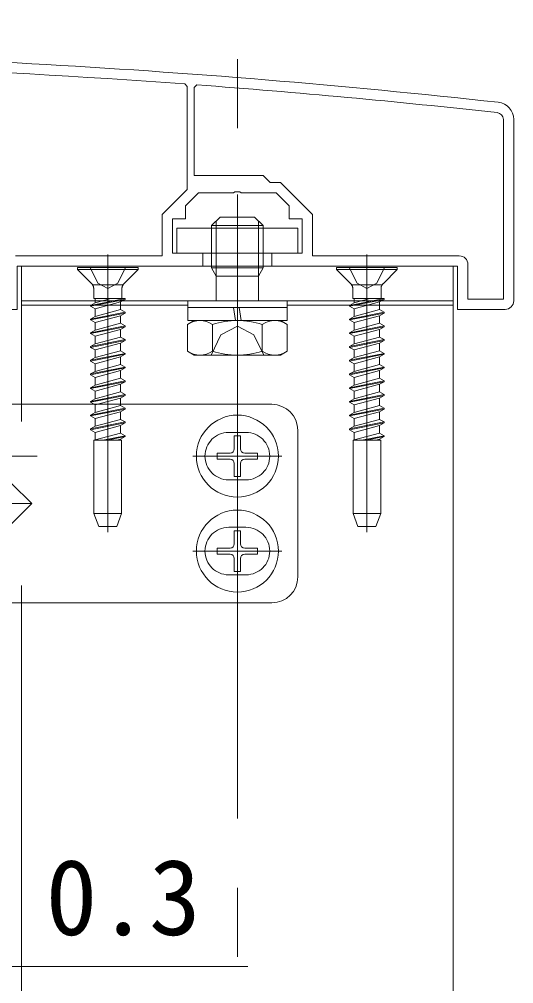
# Model space of a CAD drawing. Units: millimetres, scale not verified. Extents: x -990 to 990, y -1600 to 1603.
# Drawn here: x -746.3 to -689, y 898.5 to 1010.3 of the extents above; entities that cross this region are included whole.
import ezdxf
from ezdxf.enums import TextEntityAlignment as Align

# ---------------------------------------------------------------- set-up
doc = ezdxf.new("R2010")
doc.units = ezdxf.units.MM
doc.header["$LTSCALE"] = 8
doc.linetypes.add('CHAIN2', pattern=[12, 9, -1, 1, -1])
doc.linetypes.add('DASHED3', pattern=[4, 3, -1])
for name, color, linetype, lineweight in [('0-2_YKK_ZWAK', 2, 'Continuous', 9), ('0-3_YKK_11', 4, 'DASHED3', 9), ('0-4_YKK_12', 3, 'Continuous', 9), ('0-6_YKK_D', 6, 'Continuous', 9), ('0-7_YSS_K', 7, 'Continuous', 9)]:
    doc.layers.add(name, color=color, linetype=linetype, lineweight=lineweight)
doc.styles.add('ＭＳ ゴシック', font='')
doc.styles.get('ＭＳ ゴシック').set_extended_font_data('MS Gothic')

msp = doc.modelspace()

# ---------------------------------------------------------------- linework, layer by layer
at = {"layer": '0-2_YKK_ZWAK'}
for p, q in [((-746.001, 977.145), (-746.001, 965.645)), ((-726.751, 977.145), (-746.001, 977.145)), ((-696.001, 977.145), (-715.251, 977.145)), ((-696.001, 977.145), (-696.001, 561.645)), ((-746.001, 942.645), (-746.001, 590.645))]:
    msp.add_line(p, q, dxfattribs=at)
at = {"layer": '0-3_YKK_11', "linetype": 'CHAIN2'}
for p, q in [((-721.001, 968.524), (-721.001, 989.935)), ((-736.001, 982.995), (-736.001, 950.834)), ((-706.001, 982.995), (-706.001, 950.834)), ((-721.001, 954.495), (-721.001, 964.795)), ((-744.201, 959.645), (-767.801, 959.645)), ((-726.151, 959.645), (-715.851, 959.645)), ((-721.001, 943.495), (-721.001, 953.795)), ((-726.151, 948.645), (-715.851, 948.645))]:
    msp.add_line(p, q, dxfattribs=at)
at = {"layer": '0-3_YKK_11', "linetype": 'Continuous'}
for p, q in [((-724.001, 986.345), (-723.001, 987.345)), ((-723.461, 986.885), (-723.461, 986.045)), ((-719.001, 987.345), (-723.001, 987.345)), ((-718.001, 986.345), (-719.001, 987.345)), ((-718.541, 986.885), (-718.541, 986.045)), ((-724.001, 986.345), (-718.001, 986.345)), ((-724.001, 986.345), (-724.001, 986.045)), ((-718.001, 986.045), (-718.001, 986.345)), ((-724.001, 983.145), (-724.001, 981.645)), ((-723.461, 983.145), (-723.461, 981.645)), ((-718.541, 983.145), (-718.541, 981.645)), ((-718.001, 981.645), (-718.001, 983.145)), ((-746.001, 981.645), (-696.001, 981.645)), ((-746.001, 981.645), (-746.001, 977.645)), ((-696.001, 981.645), (-696.001, 977.645)), ((-746.001, 977.645), (-696.001, 977.645)), ((-746.001, 977.645), (-696.001, 977.645)), ((-715.251, 977.645), (-726.751, 977.645)), ((-696.001, 977.645), (-696.001, 977.145)), ((-726.751, 976.846), (-726.751, 975.345)), ((-715.251, 976.845), (-726.751, 976.845)), ((-721.201, 975.345), (-721.431, 976.845)), ((-720.795, 976.845), (-720.565, 975.345)), ((-715.251, 977.145), (-696.001, 977.145)), ((-715.251, 975.345), (-715.251, 976.846)), ((-726.001, 975.345), (-726.774, 974.899)), ((-726.774, 971.792), (-726.774, 974.899)), ((-715.251, 975.345), (-726.751, 975.345)), ((-726.001, 975.345), (-716.001, 975.345)), ((-723.888, 971.792), (-723.888, 974.899)), ((-718.114, 971.792), (-718.114, 974.899)), ((-716.001, 975.345), (-715.227, 974.899)), ((-715.227, 971.792), (-715.227, 974.899)), ((-726.001, 971.345), (-726.774, 971.792)), ((-726.001, 971.345), (-716.001, 971.345)), ((-716.001, 971.345), (-715.227, 971.792)), ((-751.301, 965.645), (-717.001, 965.645)), ((-746.001, 965.645), (-746.001, 963.645)), ((-721.351, 961.995), (-720.651, 961.995)), ((-721.351, 961.995), (-721.351, 960.495)), ((-720.651, 961.995), (-720.651, 960.495)), ((-714.001, 962.645), (-714.001, 945.645)), ((-723.351, 959.995), (-723.351, 959.295)), ((-723.351, 959.995), (-721.851, 959.995)), ((-720.151, 959.995), (-718.651, 959.995)), ((-718.651, 959.995), (-718.651, 959.295)), ((-723.351, 959.295), (-721.851, 959.295)), ((-721.351, 958.795), (-721.351, 957.295)), ((-720.651, 958.795), (-720.651, 957.295)), ((-720.151, 959.295), (-718.651, 959.295)), ((-721.351, 957.295), (-720.651, 957.295)), ((-744.816, 954.145), (-749.301, 949.66)), ((-721.351, 950.995), (-720.651, 950.995)), ((-721.351, 950.995), (-721.351, 949.495)), ((-720.651, 950.995), (-720.651, 949.495)), ((-723.351, 948.995), (-723.351, 948.295)), ((-723.351, 948.995), (-721.851, 948.995)), ((-720.151, 948.995), (-718.651, 948.995)), ((-718.651, 948.995), (-718.651, 948.295)), ((-723.351, 948.295), (-721.851, 948.295)), ((-721.351, 947.795), (-721.351, 946.295)), ((-720.651, 947.795), (-720.651, 946.295)), ((-720.151, 948.295), (-718.651, 948.295)), ((-721.351, 946.295), (-720.651, 946.295)), ((-746.001, 944.645), (-746.001, 942.645)), ((-717.001, 942.645), (-749.301, 942.645))]:
    msp.add_line(p, q, dxfattribs=at)
at = {"layer": '0-3_YKK_11'}
for p, q in [((-724.001, 986.045), (-724.001, 983.145)), ((-723.461, 986.045), (-723.461, 983.145)), ((-718.541, 986.045), (-718.541, 983.145)), ((-718.001, 983.145), (-718.001, 986.045)), ((-732.501, 981.495), (-739.501, 981.495)), ((-739.501, 981.495), (-739.501, 981.245)), ((-732.501, 981.245), (-739.501, 981.245)), ((-739.501, 981.245), (-737.87, 979.614)), ((-738.051, 981.495), (-737.146, 979.68)), ((-732.501, 981.245), (-734.132, 979.614)), ((-732.501, 981.495), (-732.501, 981.245)), ((-724.001, 981.645), (-724.001, 981.445)), ((-724.001, 981.445), (-718.001, 981.445)), ((-723.461, 981.645), (-723.461, 980.51)), ((-718.541, 981.645), (-718.541, 980.51)), ((-718.001, 981.445), (-718.541, 980.51)), ((-718.001, 981.445), (-718.001, 981.645)), ((-702.501, 981.495), (-709.501, 981.495)), ((-709.501, 981.495), (-709.501, 981.245)), ((-702.501, 981.245), (-709.501, 981.245)), ((-709.501, 981.245), (-707.87, 979.614)), ((-708.051, 981.495), (-707.146, 979.68)), ((-702.501, 981.245), (-704.132, 979.614)), ((-702.501, 981.495), (-702.501, 981.245)), ((-723.461, 980.51), (-723.461, 977.645)), ((-718.541, 980.51), (-718.541, 977.645)), ((-737.772, 979.495), (-734.23, 979.495)), ((-737.636, 979.049), (-737.636, 977.908)), ((-737.146, 979.68), (-736.001, 979.071)), ((-734.366, 979.049), (-734.366, 977.908)), ((-707.772, 979.495), (-704.23, 979.495)), ((-707.636, 979.049), (-707.636, 977.908)), ((-707.146, 979.68), (-706.001, 979.071)), ((-704.366, 979.049), (-704.366, 977.908)), ((-738.001, 977.113), (-734.001, 977.908)), ((-734.001, 977.808), (-738.001, 977.013)), ((-734.001, 977.908), (-737.636, 977.908)), ((-737.476, 977.908), (-737.476, 977.416)), ((-737.476, 977.416), (-735.651, 977.908)), ((-734.001, 977.808), (-734.526, 977.505)), ((-734.001, 977.908), (-734.001, 977.808)), ((-708.001, 977.113), (-704.001, 977.908)), ((-704.001, 977.808), (-708.001, 977.013)), ((-704.001, 977.908), (-707.636, 977.908)), ((-707.476, 977.908), (-707.476, 977.416)), ((-707.476, 977.416), (-705.651, 977.908)), ((-704.001, 977.808), (-704.526, 977.505)), ((-704.001, 977.908), (-704.001, 977.808)), ((-737.476, 977.416), (-738.001, 977.113)), ((-738.001, 977.113), (-738.001, 977.013)), ((-737.476, 976.71), (-738.001, 977.013)), ((-734.526, 977.505), (-737.476, 976.71)), ((-737.476, 976.71), (-737.476, 975.826)), ((-737.476, 975.826), (-734.526, 976.621)), ((-734.526, 977.505), (-734.526, 976.621)), ((-734.001, 976.318), (-734.526, 976.621)), ((-707.476, 977.416), (-708.001, 977.113)), ((-708.001, 977.113), (-708.001, 977.013)), ((-707.476, 976.71), (-708.001, 977.013)), ((-704.526, 977.505), (-707.476, 976.71)), ((-707.476, 976.71), (-707.476, 975.826)), ((-707.476, 975.826), (-704.526, 976.621)), ((-704.526, 977.505), (-704.526, 976.621)), ((-704.001, 976.318), (-704.526, 976.621)), ((-738.001, 975.523), (-734.001, 976.318)), ((-734.001, 976.218), (-738.001, 975.423)), ((-737.476, 975.12), (-738.001, 975.423)), ((-734.526, 975.915), (-737.476, 975.12)), ((-734.526, 975.915), (-734.526, 975.031)), ((-708.001, 975.523), (-704.001, 976.318)), ((-704.001, 976.218), (-708.001, 975.423)), ((-707.476, 975.12), (-708.001, 975.423)), ((-704.526, 975.915), (-707.476, 975.12)), ((-704.526, 975.915), (-704.526, 975.031)), ((-734.001, 974.728), (-738.001, 973.933)), ((-738.001, 973.833), (-734.001, 974.628)), ((-737.476, 975.12), (-737.476, 974.236)), ((-737.476, 974.236), (-734.526, 975.031)), ((-734.526, 974.325), (-737.476, 973.53)), ((-734.001, 974.728), (-734.526, 975.031)), ((-734.001, 974.628), (-734.526, 974.325)), ((-734.526, 974.325), (-734.526, 973.441)), ((-734.001, 974.728), (-734.001, 974.628)), ((-704.001, 974.728), (-708.001, 973.933)), ((-708.001, 973.833), (-704.001, 974.628)), ((-707.476, 975.12), (-707.476, 974.236)), ((-707.476, 974.236), (-704.526, 975.031)), ((-704.526, 974.325), (-707.476, 973.53)), ((-704.001, 974.728), (-704.526, 975.031)), ((-704.001, 974.628), (-704.526, 974.325)), ((-704.526, 974.325), (-704.526, 973.441)), ((-704.001, 974.728), (-704.001, 974.628)), ((-737.476, 974.236), (-738.001, 973.933)), ((-738.001, 973.933), (-738.001, 973.833)), ((-737.476, 973.53), (-738.001, 973.833)), ((-737.476, 973.53), (-737.476, 972.646)), ((-737.476, 972.646), (-734.526, 973.441)), ((-734.001, 973.138), (-734.526, 973.441)), ((-707.476, 974.236), (-708.001, 973.933)), ((-708.001, 973.933), (-708.001, 973.833)), ((-707.476, 973.53), (-708.001, 973.833)), ((-707.476, 973.53), (-707.476, 972.646)), ((-707.476, 972.646), (-704.526, 973.441)), ((-704.001, 973.138), (-704.526, 973.441)), ((-734.001, 973.138), (-738.001, 972.343)), ((-737.476, 972.646), (-738.001, 972.343)), ((-738.001, 972.343), (-738.001, 972.243)), ((-734.526, 972.735), (-737.476, 971.94)), ((-734.001, 973.038), (-734.526, 972.735)), ((-734.526, 972.735), (-734.526, 971.851)), ((-734.001, 973.138), (-734.001, 973.038)), ((-704.001, 973.138), (-708.001, 972.343)), ((-707.476, 972.646), (-708.001, 972.343)), ((-708.001, 972.343), (-708.001, 972.243)), ((-704.526, 972.735), (-707.476, 971.94)), ((-704.001, 973.038), (-704.526, 972.735)), ((-704.526, 972.735), (-704.526, 971.851)), ((-704.001, 973.138), (-704.001, 973.038)), ((-738.001, 970.753), (-734.001, 971.548)), ((-734.001, 971.448), (-738.001, 970.653)), ((-737.476, 971.056), (-738.001, 970.753)), ((-737.476, 971.94), (-737.476, 971.056)), ((-737.476, 971.056), (-734.526, 971.851)), ((-734.526, 971.145), (-737.476, 970.35)), ((-734.001, 971.548), (-734.526, 971.851)), ((-734.001, 971.448), (-734.526, 971.145)), ((-734.526, 971.145), (-734.526, 970.261)), ((-734.001, 971.548), (-734.001, 971.448)), ((-708.001, 970.753), (-704.001, 971.548)), ((-704.001, 971.448), (-708.001, 970.653)), ((-707.476, 971.056), (-708.001, 970.753)), ((-707.476, 971.94), (-707.476, 971.056)), ((-707.476, 971.056), (-704.526, 971.851)), ((-704.526, 971.145), (-707.476, 970.35)), ((-704.001, 971.548), (-704.526, 971.851)), ((-704.001, 971.448), (-704.526, 971.145)), ((-704.526, 971.145), (-704.526, 970.261)), ((-704.001, 971.548), (-704.001, 971.448)), ((-738.001, 970.753), (-738.001, 970.653)), ((-737.476, 970.35), (-738.001, 970.653)), ((-734.001, 969.958), (-738.001, 969.163)), ((-738.001, 969.063), (-734.001, 969.858)), ((-737.476, 970.35), (-737.476, 969.466)), ((-737.476, 969.466), (-734.526, 970.261)), ((-734.001, 969.958), (-734.526, 970.261)), ((-734.001, 969.858), (-734.526, 969.555)), ((-734.001, 969.958), (-734.001, 969.858)), ((-708.001, 970.753), (-708.001, 970.653)), ((-707.476, 970.35), (-708.001, 970.653)), ((-704.001, 969.958), (-708.001, 969.163)), ((-708.001, 969.063), (-704.001, 969.858)), ((-707.476, 970.35), (-707.476, 969.466)), ((-707.476, 969.466), (-704.526, 970.261)), ((-704.001, 969.958), (-704.526, 970.261)), ((-704.001, 969.858), (-704.526, 969.555)), ((-704.001, 969.958), (-704.001, 969.858)), ((-737.476, 969.466), (-738.001, 969.163)), ((-738.001, 969.163), (-738.001, 969.063)), ((-737.476, 968.76), (-738.001, 969.063)), ((-734.526, 969.555), (-737.476, 968.76)), ((-737.476, 968.76), (-737.476, 967.876)), ((-734.526, 969.555), (-734.526, 968.671)), ((-707.476, 969.466), (-708.001, 969.163)), ((-708.001, 969.163), (-708.001, 969.063)), ((-707.476, 968.76), (-708.001, 969.063)), ((-704.526, 969.555), (-707.476, 968.76)), ((-707.476, 968.76), (-707.476, 967.876)), ((-704.526, 969.555), (-704.526, 968.671)), ((-734.001, 968.368), (-738.001, 967.573)), ((-738.001, 967.473), (-734.001, 968.268)), ((-737.476, 967.876), (-734.526, 968.671)), ((-734.526, 967.965), (-737.476, 967.17)), ((-734.001, 968.368), (-734.526, 968.671)), ((-734.001, 968.268), (-734.526, 967.965)), ((-734.526, 967.965), (-734.526, 967.081)), ((-734.001, 968.368), (-734.001, 968.268)), ((-704.001, 968.368), (-708.001, 967.573)), ((-708.001, 967.473), (-704.001, 968.268)), ((-707.476, 967.876), (-704.526, 968.671)), ((-704.526, 967.965), (-707.476, 967.17)), ((-704.001, 968.368), (-704.526, 968.671)), ((-704.001, 968.268), (-704.526, 967.965)), ((-704.526, 967.965), (-704.526, 967.081)), ((-704.001, 968.368), (-704.001, 968.268)), ((-737.476, 967.17), (-738.001, 967.473)), ((-734.001, 966.778), (-738.001, 965.983)), ((-738.001, 965.883), (-734.001, 966.678)), ((-737.476, 967.17), (-737.476, 966.286)), ((-737.476, 966.286), (-734.526, 967.081)), ((-734.001, 966.778), (-734.526, 967.081)), ((-734.001, 966.678), (-734.526, 966.375)), ((-734.001, 966.778), (-734.001, 966.678)), ((-707.476, 967.17), (-708.001, 967.473)), ((-704.001, 966.778), (-708.001, 965.983)), ((-708.001, 965.883), (-704.001, 966.678)), ((-707.476, 967.17), (-707.476, 966.286)), ((-707.476, 966.286), (-704.526, 967.081)), ((-704.001, 966.778), (-704.526, 967.081)), ((-704.001, 966.678), (-704.526, 966.375)), ((-704.001, 966.778), (-704.001, 966.678)), ((-737.476, 966.286), (-738.001, 965.983)), ((-738.001, 965.983), (-738.001, 965.883)), ((-737.476, 965.58), (-738.001, 965.883)), ((-734.526, 966.375), (-737.476, 965.58)), ((-737.476, 965.58), (-737.476, 964.696)), ((-737.476, 964.696), (-734.526, 965.491)), ((-734.526, 966.375), (-734.526, 965.491)), ((-734.001, 965.188), (-734.526, 965.491)), ((-707.476, 966.286), (-708.001, 965.983)), ((-708.001, 965.983), (-708.001, 965.883)), ((-707.476, 965.58), (-708.001, 965.883)), ((-704.526, 966.375), (-707.476, 965.58)), ((-707.476, 965.58), (-707.476, 964.696)), ((-707.476, 964.696), (-704.526, 965.491)), ((-704.526, 966.375), (-704.526, 965.491)), ((-704.001, 965.188), (-704.526, 965.491)), ((-738.001, 964.393), (-734.001, 965.188)), ((-734.001, 965.088), (-738.001, 964.293)), ((-737.476, 964.696), (-738.001, 964.393)), ((-738.001, 964.393), (-738.001, 964.293)), ((-737.476, 963.99), (-738.001, 964.293)), ((-734.526, 964.785), (-737.476, 963.99)), ((-734.001, 965.088), (-734.526, 964.785)), ((-734.526, 964.785), (-734.526, 963.901)), ((-734.001, 965.188), (-734.001, 965.088)), ((-708.001, 964.393), (-704.001, 965.188)), ((-704.001, 965.088), (-708.001, 964.293)), ((-707.476, 964.696), (-708.001, 964.393)), ((-708.001, 964.393), (-708.001, 964.293)), ((-707.476, 963.99), (-708.001, 964.293)), ((-704.526, 964.785), (-707.476, 963.99)), ((-704.001, 965.088), (-704.526, 964.785)), ((-704.526, 964.785), (-704.526, 963.901)), ((-704.001, 965.188), (-704.001, 965.088)), ((-734.001, 963.598), (-738.001, 962.803)), ((-738.001, 962.703), (-734.001, 963.498)), ((-737.476, 963.106), (-738.001, 962.803)), ((-737.476, 963.99), (-737.476, 963.106)), ((-737.476, 963.106), (-734.526, 963.901)), ((-734.526, 963.195), (-737.476, 962.4)), ((-734.001, 963.598), (-734.526, 963.901)), ((-734.001, 963.498), (-734.526, 963.195)), ((-734.526, 963.195), (-734.526, 962.311)), ((-734.001, 963.598), (-734.001, 963.498)), ((-704.001, 963.598), (-708.001, 962.803)), ((-708.001, 962.703), (-704.001, 963.498)), ((-707.476, 963.106), (-708.001, 962.803)), ((-707.476, 963.99), (-707.476, 963.106)), ((-707.476, 963.106), (-704.526, 963.901)), ((-704.526, 963.195), (-707.476, 962.4)), ((-704.001, 963.598), (-704.526, 963.901)), ((-704.001, 963.498), (-704.526, 963.195)), ((-704.526, 963.195), (-704.526, 962.311)), ((-704.001, 963.598), (-704.001, 963.498)), ((-738.001, 962.803), (-738.001, 962.703)), ((-737.476, 962.4), (-738.001, 962.703)), ((-737.476, 962.4), (-737.476, 961.516)), ((-737.476, 961.516), (-734.526, 962.311)), ((-734.001, 962.008), (-736.58, 961.495)), ((-734.001, 962.008), (-734.526, 962.311)), ((-720.001, 962.395), (-722.001, 962.395)), ((-708.001, 962.803), (-708.001, 962.703)), ((-707.476, 962.4), (-708.001, 962.703)), ((-707.476, 962.4), (-707.476, 961.516)), ((-707.476, 961.516), (-704.526, 962.311)), ((-704.001, 962.008), (-706.58, 961.495)), ((-704.001, 962.008), (-704.526, 962.311)), ((-737.601, 952.995), (-737.601, 961.495)), ((-737.601, 961.495), (-734.401, 961.495)), ((-737.476, 961.516), (-737.512, 961.495)), ((-736.076, 961.495), (-734.001, 961.908)), ((-734.526, 961.605), (-734.526, 961.495)), ((-734.401, 952.995), (-734.401, 961.495)), ((-707.601, 952.995), (-707.601, 961.495)), ((-707.601, 961.495), (-704.401, 961.495)), ((-707.476, 961.516), (-707.512, 961.495)), ((-706.076, 961.495), (-704.001, 961.908)), ((-704.526, 961.605), (-704.526, 961.495)), ((-704.401, 952.995), (-704.401, 961.495)), ((-720.001, 956.895), (-722.001, 956.895)), ((-737.601, 952.995), (-734.401, 952.995)), ((-737.601, 952.995), (-737.055, 951.495)), ((-734.401, 952.995), (-734.947, 951.495)), ((-707.601, 952.995), (-704.401, 952.995)), ((-707.601, 952.995), (-707.055, 951.495)), ((-704.401, 952.995), (-704.947, 951.495)), ((-734.947, 951.495), (-737.055, 951.495)), ((-720.001, 951.395), (-722.001, 951.395)), ((-704.947, 951.495), (-707.055, 951.495)), ((-720.001, 945.895), (-722.001, 945.895))]:
    msp.add_line(p, q, dxfattribs=at)
at = {"layer": '0-3_YKK_11', "linetype": 'Continuous'}
msp.add_lwpolyline([(-728.001, 983.145), (-714.001, 983.145), (-714.001, 986.045), (-728.001, 986.045)], close=True, dxfattribs=at)
at = {"layer": '0-3_YKK_11'}
for points in [[(-733.951, 981.495), (-734.856, 979.68), (-736.001, 979.071)], [(-724.001, 981.445), (-723.461, 980.51), (-718.541, 980.51)], [(-703.951, 981.495), (-704.856, 979.68), (-706.001, 979.071)], [(-737.476, 975.826), (-738.001, 975.523), (-738.001, 975.423)], [(-734.001, 976.318), (-734.001, 976.218), (-734.526, 975.915)], [(-707.476, 975.826), (-708.001, 975.523), (-708.001, 975.423)], [(-704.001, 976.318), (-704.001, 976.218), (-704.526, 975.915)], [(-724.051, 971.343), (-722.901, 973.7), (-721.001, 974.711)], [(-717.951, 971.343), (-719.101, 973.7), (-721.001, 974.711)], [(-737.476, 971.94), (-738.001, 972.243), (-734.001, 973.038)], [(-707.476, 971.94), (-708.001, 972.243), (-704.001, 973.038)], [(-737.476, 967.876), (-738.001, 967.573), (-738.001, 967.473)], [(-707.476, 967.876), (-708.001, 967.573), (-708.001, 967.473)], [(-734.001, 962.008), (-734.001, 961.908), (-734.526, 961.605), (-734.932, 961.495)], [(-704.001, 962.008), (-704.001, 961.908), (-704.526, 961.605), (-704.932, 961.495)]]:
    msp.add_lwpolyline(points, dxfattribs=at)
at = {"layer": '0-3_YKK_11', "linetype": 'Continuous'}
for points in [[(-746.001, 977.645), (-746.001, 977.145), (-726.751, 977.145)], [(-726.751, 977.645), (-726.751, 976.845), (-715.251, 976.845), (-715.251, 977.645)], [(-749.301, 954.145), (-744.816, 954.145), (-747.136, 956.465)]]:
    msp.add_lwpolyline(points, dxfattribs=at)
for centre in [(-721.001, 959.645), (-721.001, 948.645)]:
    msp.add_circle(centre, 4.75, dxfattribs=at)
at = {"layer": '0-3_YKK_11'}
for centre, radius, start, end in [((-738.436, 979.049), 0.8, 0, 45), ((-733.566, 979.049), 0.8, 135, 180), ((-708.436, 979.049), 0.8, 0, 45), ((-703.566, 979.049), 0.8, 135, 180), ((-722.001, 959.645), 2.75, 90, 270), ((-720.001, 959.645), 2.75, 270, 90), ((-722.001, 948.645), 2.75, 90, 270), ((-720.001, 948.645), 2.75, 270, 90)]:
    msp.add_arc(centre, radius, start, end, dxfattribs=at)
at = {"layer": '0-3_YKK_11', "linetype": 'Continuous'}
for centre, radius, start, end in [((-725.331, 972.789), 2.556, 55.61708, 124.38292), ((-721.001, 965.791), 9.554, 72.41276, 107.58724), ((-716.671, 972.789), 2.556, 55.61708, 124.38292), ((-725.331, 973.901), 2.556, 235.61708, 304.38292), ((-721.001, 980.899), 9.554, 252.41276, 287.58724), ((-716.671, 973.901), 2.556, 235.61708, 304.38292), ((-717.001, 962.645), 3, 0, 90), ((-721.851, 960.495), 0.5, 270, 0), ((-720.151, 960.495), 0.5, 180, 270), ((-721.851, 958.795), 0.5, 0, 90), ((-720.151, 958.795), 0.5, 90, 180), ((-721.851, 949.495), 0.5, 270, 0), ((-720.151, 949.495), 0.5, 180, 270), ((-721.851, 947.795), 0.5, 0, 90), ((-720.151, 947.795), 0.5, 90, 180), ((-717.001, 945.645), 3, 270, 0)]:
    msp.add_arc(centre, radius, start, end, dxfattribs=at)
at = {"layer": '0-4_YKK_12', "linetype": 'CHAIN2'}
msp.add_line((-721.001, 437.645), (-721.001, 1032.274), dxfattribs=at)
at = {"layer": '0-6_YKK_D'}
msp.add_line((-751.001, 900.524), (-719.801, 900.524), dxfattribs=at)
at = {"layer": '0-7_YSS_K'}
for p, q in [((-690.201, 977.845), (-690.201, 998.645)), ((-689.001, 977.645), (-689.001, 998.645))]:
    msp.add_line(p, q, dxfattribs=at)
for points in [[(-746.701, 982.845), (-729.701, 982.845), (-729.701, 987.642), (-726.801, 990.542), (-726.801, 1002.461), (-727.079, 1002.76)], [(-725.679, 1002.656), (-726.001, 1002.357), (-726.001, 992.145), (-718.001, 992.145), (-717.201, 991.345), (-716.004, 991.345), (-712.301, 987.642), (-712.301, 982.845), (-695.301, 982.845)], [(-800.001, 976.645), (-746.501, 976.645), (-746.501, 981.645), (-725.001, 981.645), (-725.001, 983.145), (-728.501, 983.145), (-728.501, 987.145), (-727.001, 987.145), (-727.001, 988.645), (-725.501, 990.145), (-721.459, 990.145), (-721.276, 990.265), (-720.726, 990.265), (-720.543, 990.145), (-716.501, 990.145), (-715.001, 988.645), (-715.001, 987.145), (-713.501, 987.145), (-713.501, 983.145), (-717.001, 983.145), (-717.001, 981.645), (-695.501, 981.645), (-695.501, 976.645), (-690.001, 976.645)], [(-694.301, 981.845), (-694.301, 977.845), (-690.201, 977.845)]]:
    msp.add_lwpolyline(points, dxfattribs=at)
for centre, radius, start, end in [((-800.279, 6.642), 1000.004, 83.71371, 89.92663), ((-800.279, 6.644), 998.802, 85.79716, 89.92664), ((-800.28, 6.637), 998.809, 83.71371, 85.71659), ((-691.001, 998.645), 2, 0, 83.71372), ((-691.001, 998.645), 0.8, 359.99999, 83.71371), ((-695.301, 981.845), 1, 0.00001, 89.99999), ((-690.001, 977.645), 1, 270.00001, 359.99999)]:
    msp.add_arc(centre, radius, start, end, dxfattribs=at)

# ---------------------------------------------------------------- texts
at = {"layer": '0-6_YKK_D', "style": 'ＭＳ ゴシック'}
msp.add_text('0.3', height=8.798, dxfattribs=at).set_placement((-743.201, 901.524), align=Align.BOTTOM_LEFT)

doc.saveas('drawing.dxf')
